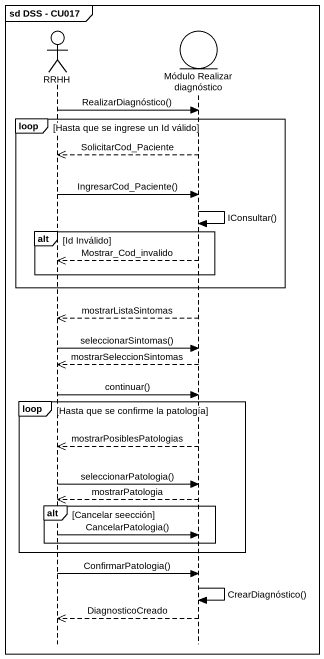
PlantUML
@startuml
mainframe sd DSS - CU017
hide footbox
actor RRHH
entity "Módulo Realizar diagnóstico" as Módulo_Realizar_diagnóstico

RRHH -> Módulo_Realizar_diagnóstico : RealizarDiagnóstico()
loop Hasta que se ingrese un Id válido
  Módulo_Realizar_diagnóstico -->> RRHH : SolicitarCod_Paciente
  RRHH -> Módulo_Realizar_diagnóstico : IngresarCod_Paciente()
  Módulo_Realizar_diagnóstico -> Módulo_Realizar_diagnóstico : IConsultar()
  alt Id Inválido
    Módulo_Realizar_diagnóstico -->> RRHH : Mostrar_Cod_invalido
  end
end
Módulo_Realizar_diagnóstico -->> RRHH : mostrarListaSintomas
RRHH -> Módulo_Realizar_diagnóstico : seleccionarSintomas()
Módulo_Realizar_diagnóstico -->> RRHH : mostrarSeleccionSintomas
RRHH -> Módulo_Realizar_diagnóstico : continuar()
loop Hasta que se confirme la patología
  Módulo_Realizar_diagnóstico -->> RRHH : mostrarPosiblesPatologias
  RRHH -> Módulo_Realizar_diagnóstico : seleccionarPatologia()
  Módulo_Realizar_diagnóstico -->> RRHH : mostrarPatologia
  alt Cancelar seección
    RRHH -> Módulo_Realizar_diagnóstico : CancelarPatologia()
  end
end
RRHH -> Módulo_Realizar_diagnóstico : ConfirmarPatologia()
Módulo_Realizar_diagnóstico -> Módulo_Realizar_diagnóstico : CrearDiagnóstico()
Módulo_Realizar_diagnóstico -->> RRHH : DiagnosticoCreado
@enduml
